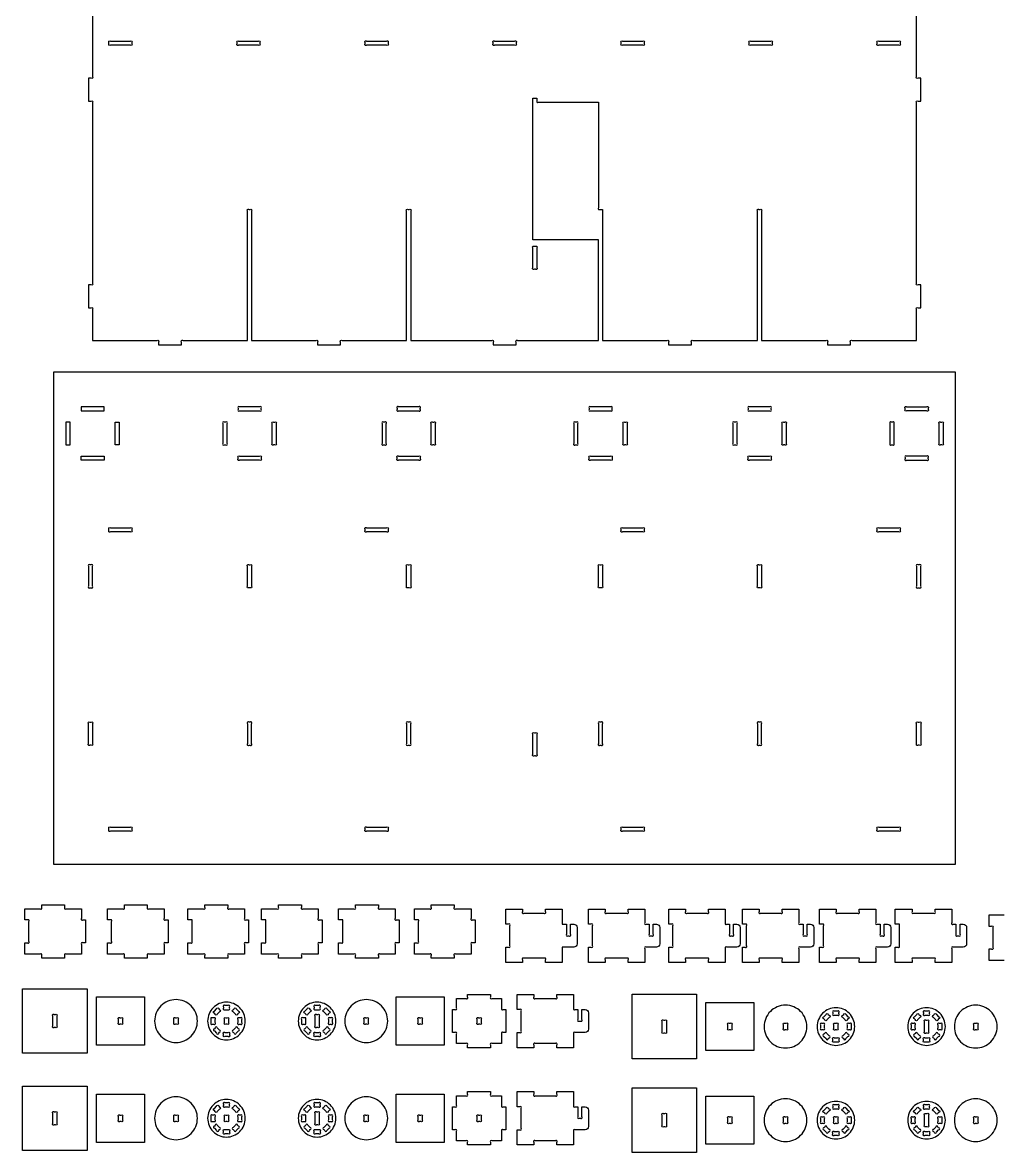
# Model space of a CAD drawing. Extents: x 8501 to 11256, y 293 to 1807.
# Drawn here: x 8501 to 9217, y 293 to 1120 of the extents above; entities that cross this region are included whole.
import ezdxf

# ---------------------------------------------------------------- set-up
doc = ezdxf.new("R2010")
doc.units = 0
doc.header["$MEASUREMENT"] = 0
doc.layers.add('LAYER_1', color=18, linetype='CONTINUOUS')

msp = doc.modelspace()

# ---------------------------------------------------------------- linework, layer by layer
at = {"layer": 'LAYER_1'}
for points in [[(8552.19, 1163.79), (8552.19, 1080.17, -1), (8551.13, 1079.11), (8549.19, 1079.11), (8549.19, 1062.31), (8551.13, 1062.31, -1), (8552.19, 1061.25), (8552.19, 928.97, -1), (8551.13, 927.91), (8549.19, 927.91), (8549.19, 911.11), (8551.13, 911.11, -1), (8552.19, 910.05), (8552.19, 887.11), (8599.43, 887.11, -1), (8600.49, 886.05), (8600.49, 884.11), (8617.29, 884.11), (8617.29, 886.05, -1), (8618.35, 887.11), (8665.59, 887.11), (8665.59, 982.05, -1), (8666.65, 983.11), (8667.53, 983.11, -1), (8668.59, 982.05), (8668.59, 887.11), (8715.83, 887.11, -1), (8716.89, 886.05), (8716.89, 884.11), (8733.69, 884.11), (8733.69, 886.05, -1), (8734.75, 887.11), (8781.99, 887.11), (8781.99, 982.05, -1), (8783.05, 983.11), (8783.93, 983.11, -1), (8784.99, 982.05), (8784.99, 887.11), (8844.23, 887.11, -1), (8845.29, 886.05), (8845.29, 884.11), (8862.09, 884.11), (8862.09, 886.05, -1), (8863.15, 887.11), (8922.39, 887.11), (8922.39, 960.86), (8874.39, 960.86), (8874.39, 1064.5), (8877.39, 1064.5), (8877.39, 1062.56, 1), (8878.45, 1061.5), (8922.39, 1061.5), (8922.39, 984.17, 1), (8923.45, 983.11), (8925.39, 983.11), (8925.39, 887.11), (8972.63, 887.11, -1), (8973.69, 886.05), (8973.69, 884.11), (8990.49, 884.11), (8990.49, 886.05, -1), (8991.55, 887.11), (9038.79, 887.11), (9038.79, 982.05, -1), (9039.85, 983.11), (9040.73, 983.11, -1), (9041.79, 982.05), (9041.79, 887.11), (9089.03, 887.11, -1), (9090.09, 886.05), (9090.09, 884.11), (9106.89, 884.11), (9106.89, 886.05, -1), (9107.95, 887.11), (9155.19, 887.11), (9155.19, 910.05, -1), (9156.25, 911.11), (9158.19, 911.11), (9158.19, 927.91), (9156.25, 927.91, -1), (9155.19, 928.97), (9155.19, 1061.25, -1), (9156.25, 1062.31), (9158.19, 1062.31), (9158.19, 1079.11), (9156.25, 1079.11, -1), (9155.19, 1080.17), (9155.19, 1162.73, 1)], [(9219.3, 466.86), (9208.06, 466.86), (9208.06, 458.75), (9210, 458.75, -1), (9211.06, 457.69), (9211.06, 443.02, -1), (9210, 441.95), (9208.06, 441.95), (9208.06, 433.85), (9219.3, 433.85, -1)]]:
    msp.add_lwpolyline(points, format="xyb", dxfattribs=at)
for points in [[(8565.25, 1106.11), (8579.93, 1106.11, -1), (8580.99, 1105.05), (8580.99, 1104.17, -1), (8579.93, 1103.11), (8565.25, 1103.11, -1), (8564.19, 1104.17), (8564.19, 1105.05, -1)], [(8673.63, 1103.11), (8658.95, 1103.11, -1), (8657.89, 1104.17), (8657.89, 1105.05, -1), (8658.95, 1106.11), (8673.63, 1106.11, -1), (8674.69, 1105.05), (8674.69, 1104.17, -1)], [(8752.65, 1106.11), (8767.33, 1106.11, -1), (8768.39, 1105.05), (8768.39, 1104.17, -1), (8767.33, 1103.11), (8752.65, 1103.11, -1), (8751.59, 1104.17), (8751.59, 1105.05, -1)], [(8846.35, 1106.11), (8861.03, 1106.11, -1), (8862.09, 1105.05), (8862.09, 1104.17, -1), (8861.03, 1103.11), (8846.35, 1103.11, -1), (8845.29, 1104.17), (8845.29, 1105.05, -1)], [(8940.05, 1106.11), (8954.73, 1106.11, -1), (8955.79, 1105.05), (8955.79, 1104.17, -1), (8954.73, 1103.11), (8940.05, 1103.11, -1), (8938.99, 1104.17), (8938.99, 1105.05, -1)], [(9033.75, 1106.11), (9048.43, 1106.11, -1), (9049.49, 1105.05), (9049.49, 1104.17, -1), (9048.43, 1103.11), (9033.75, 1103.11, -1), (9032.69, 1104.17), (9032.69, 1105.05, -1)], [(9127.45, 1106.11), (9142.13, 1106.11, -1), (9143.19, 1105.05), (9143.19, 1104.17, -1), (9142.13, 1103.11), (9127.45, 1103.11, -1), (9126.39, 1104.17), (9126.39, 1105.05, -1)], [(8877.39, 955), (8877.39, 940.32, -1), (8876.33, 939.26), (8875.45, 939.26, -1), (8874.39, 940.32), (8874.39, 955, -1), (8875.45, 956.06), (8876.33, 956.06, -1)], [(8674.43, 838.63), (8659.75, 838.63, 1), (8658.69, 837.57), (8658.69, 836.69, 1), (8659.75, 835.63), (8674.43, 835.63, 1), (8675.49, 836.69), (8675.49, 837.57, 1)], [(8776.15, 835.63), (8790.83, 835.63, 1), (8791.89, 836.69), (8791.89, 837.57, 1), (8790.83, 838.63), (8776.15, 838.63, 1), (8775.09, 837.57), (8775.09, 836.69, 1)], [(8916.55, 835.63), (8931.23, 835.63, 1), (8932.29, 836.69), (8932.29, 837.57, 1), (8931.23, 838.63), (8916.55, 838.63, 1), (8915.49, 837.57), (8915.49, 836.69, 1)], [(9047.63, 838.63), (9032.95, 838.63, 1), (9031.89, 837.57), (9031.89, 836.69, 1), (9032.95, 835.63), (9047.63, 835.63, 1), (9048.69, 836.69), (9048.69, 837.57, 1)], [(9147.85, 838.63), (9162.53, 838.63, -1), (9163.59, 837.57), (9163.59, 836.69, -1), (9162.53, 835.63), (9147.85, 835.63, -1), (9146.79, 836.69), (9146.79, 837.57, -1)], [(8647.58, 826.46), (8647.58, 811.78, 1), (8648.64, 810.72), (8649.52, 810.72, 1), (8650.58, 811.78), (8650.58, 826.46, 1), (8649.52, 827.52), (8648.64, 827.52, 1)], [(8686.6, 826.46), (8686.6, 811.78, -1), (8685.54, 810.72), (8684.66, 810.72, -1), (8683.6, 811.78), (8683.6, 826.46, -1), (8684.66, 827.52), (8685.54, 827.52, -1)], [(8763.98, 826.46), (8763.98, 811.78, 1), (8765.04, 810.72), (8765.92, 810.72, 1), (8766.98, 811.78), (8766.98, 826.46, 1), (8765.92, 827.52), (8765.04, 827.52, 1)], [(8803, 826.46), (8803, 811.78, -1), (8801.94, 810.72), (8801.06, 810.72, -1), (8800, 811.78), (8800, 826.46, -1), (8801.06, 827.52), (8801.94, 827.52, -1)], [(8904.38, 826.46), (8904.38, 811.78, 1), (8905.44, 810.72), (8906.32, 810.72, 1), (8907.38, 811.78), (8907.38, 826.46, 1), (8906.32, 827.52), (8905.44, 827.52, 1)], [(8943.4, 826.46), (8943.4, 811.78, -1), (8942.34, 810.72), (8941.46, 810.72, -1), (8940.4, 811.78), (8940.4, 826.46, -1), (8941.46, 827.52), (8942.34, 827.52, -1)], [(9020.78, 826.46), (9020.78, 811.78, 1), (9021.84, 810.72), (9022.72, 810.72, 1), (9023.78, 811.78), (9023.78, 826.46, 1), (9022.72, 827.52), (9021.84, 827.52, 1)], [(9059.8, 826.46), (9059.8, 811.78, -1), (9058.74, 810.72), (9057.86, 810.72, -1), (9056.8, 811.78), (9056.8, 826.46, -1), (9057.86, 827.52), (9058.74, 827.52, -1)], [(9135.68, 826.46), (9135.68, 811.78, 1), (9136.74, 810.72), (9137.62, 810.72, 1), (9138.68, 811.78), (9138.68, 826.46, 1), (9137.62, 827.52), (9136.74, 827.52, 1)], [(9174.7, 826.46), (9174.7, 811.78, -1), (9173.64, 810.72), (9172.76, 810.72, -1), (9171.7, 811.78), (9171.7, 826.46, -1), (9172.76, 827.52), (9173.64, 827.52, -1)], [(8659.75, 802.61), (8674.43, 802.61, -1), (8675.49, 801.55), (8675.49, 800.67, -1), (8674.43, 799.61), (8659.75, 799.61, -1), (8658.69, 800.67), (8658.69, 801.55, -1)], [(8790.83, 799.61), (8776.15, 799.61, -1), (8775.09, 800.67), (8775.09, 801.55, -1), (8776.15, 802.61), (8790.83, 802.61, -1), (8791.89, 801.55), (8791.89, 800.67, -1)], [(8916.55, 802.61), (8931.23, 802.61, -1), (8932.29, 801.55), (8932.29, 800.67, -1), (8931.23, 799.61), (8916.55, 799.61, -1), (8915.49, 800.67), (8915.49, 801.55, -1)], [(9047.63, 799.61), (9032.95, 799.61, -1), (9031.89, 800.67), (9031.89, 801.55, -1), (9032.95, 802.61), (9047.63, 802.61, -1), (9048.69, 801.55), (9048.69, 800.67, -1)], [(9162.53, 802.61), (9147.85, 802.61, 1), (9146.79, 801.55), (9146.79, 800.67, 1), (9147.85, 799.61), (9162.53, 799.61, 1), (9163.59, 800.67), (9163.59, 801.55, 1)], [(8579.93, 747.12), (8565.25, 747.12, -1), (8564.19, 748.18), (8564.19, 749.06, -1), (8565.25, 750.12), (8579.93, 750.12, -1), (8580.99, 749.06), (8580.99, 748.18, -1)], [(8752.65, 750.12), (8767.33, 750.12, -1), (8768.39, 749.06), (8768.39, 748.18, -1), (8767.33, 747.12), (8752.65, 747.12, -1), (8751.59, 748.18), (8751.59, 749.06, -1)], [(8940.05, 750.12), (8954.73, 750.12, -1), (8955.79, 749.06), (8955.79, 748.18, -1), (8954.73, 747.12), (8940.05, 747.12, -1), (8938.99, 748.18), (8938.99, 749.06, -1)], [(9142.13, 747.12), (9127.45, 747.12, -1), (9126.39, 748.18), (9126.39, 749.06, -1), (9127.45, 750.12), (9142.13, 750.12, -1), (9143.19, 749.06), (9143.19, 748.18, -1)], [(8549.19, 722.06), (8549.19, 707.38, 1), (8550.25, 706.32), (8551.13, 706.32, 1), (8552.19, 707.38), (8552.19, 722.06, 1), (8551.13, 723.12), (8550.25, 723.12, 1)], [(8668.59, 722.06), (8668.59, 707.38, -1), (8667.53, 706.32), (8666.65, 706.32, -1), (8665.59, 707.38), (8665.59, 722.06, -1), (8666.65, 723.12), (8667.53, 723.12, -1)], [(8784.99, 722.06), (8784.99, 707.38, -1), (8783.93, 706.32), (8783.05, 706.32, -1), (8781.99, 707.38), (8781.99, 722.06, -1), (8783.05, 723.12), (8783.93, 723.12, -1)], [(8925.39, 722.06), (8925.39, 707.38, -1), (8924.33, 706.32), (8923.45, 706.32, -1), (8922.39, 707.38), (8922.39, 722.06, -1), (8923.45, 723.12), (8924.33, 723.12, -1)], [(9040.73, 706.32), (9039.85, 706.32, -1), (9038.79, 707.38), (9038.79, 722.06, -1), (9039.85, 723.12), (9040.73, 723.12, -1), (9041.79, 722.06), (9041.79, 707.38, -1)], [(9155.19, 722.06), (9155.19, 707.38, 1), (9156.25, 706.32), (9157.13, 706.32, 1), (9158.19, 707.38), (9158.19, 722.06, 1), (9157.13, 723.12), (9156.25, 723.12, 1)], [(8552.19, 606.86), (8552.19, 592.18, -1), (8551.13, 591.12), (8550.25, 591.12, -1), (8549.19, 592.18), (8549.19, 606.86, -1), (8550.25, 607.92), (8551.13, 607.92, -1)], [(8665.59, 606.86), (8665.59, 592.18, 1), (8666.65, 591.12), (8667.53, 591.12, 1), (8668.59, 592.18), (8668.59, 606.86, 1), (8667.53, 607.92), (8666.65, 607.92, 1)], [(8781.99, 606.86), (8781.99, 592.18, 1), (8783.05, 591.12), (8783.93, 591.12, 1), (8784.99, 592.18), (8784.99, 606.86, 1), (8783.93, 607.92), (8783.05, 607.92, 1)], [(8922.39, 606.86), (8922.39, 592.18, 1), (8923.45, 591.12), (8924.33, 591.12, 1), (8925.39, 592.18), (8925.39, 606.86, 1), (8924.33, 607.92), (8923.45, 607.92, 1)], [(9038.79, 606.86), (9038.79, 592.18, 1), (9039.85, 591.12), (9040.73, 591.12, 1), (9041.79, 592.18), (9041.79, 606.86, 1), (9040.73, 607.92), (9039.85, 607.92, 1)], [(9158.19, 606.86), (9158.19, 592.18, -1), (9157.13, 591.12), (9156.25, 591.12, -1), (9155.19, 592.18), (9155.19, 606.86, -1), (9156.25, 607.92), (9157.13, 607.92, -1)], [(8877.39, 599.01), (8877.39, 584.33, -1), (8876.33, 583.27), (8875.45, 583.27, -1), (8874.39, 584.33), (8874.39, 599.01, -1), (8875.45, 600.07), (8876.33, 600.07, -1)], [(8565.25, 531.12), (8579.93, 531.12, -1), (8580.99, 530.06), (8580.99, 529.18, -1), (8579.93, 528.12), (8565.25, 528.12, -1), (8564.19, 529.18), (8564.19, 530.06, -1)], [(8752.65, 531.12), (8767.33, 531.12, -1), (8768.39, 530.06), (8768.39, 529.18, -1), (8767.33, 528.12), (8752.65, 528.12, -1), (8751.59, 529.18), (8751.59, 530.06, -1)], [(8940.05, 531.12), (8954.73, 531.12, -1), (8955.79, 530.06), (8955.79, 529.18, -1), (8954.73, 528.12), (8940.05, 528.12, -1), (8938.99, 529.18), (8938.99, 530.06, -1)], [(9127.45, 531.12), (9142.13, 531.12, -1), (9143.19, 530.06), (9143.19, 529.18, -1), (9142.13, 528.12), (9127.45, 528.12, -1), (9126.39, 529.18), (9126.39, 530.06, -1)], [(8502.64, 446.46), (8504.58, 446.46, 1), (8505.64, 447.52), (8505.64, 462.19, 1), (8504.58, 463.26), (8502.64, 463.26), (8502.64, 471.36), (8513.88, 471.36, 1), (8514.94, 472.42), (8514.94, 474.36), (8531.74, 474.36), (8531.74, 472.42, 1), (8532.8, 471.36), (8544.04, 471.36), (8544.04, 464.32, 1), (8545.1, 463.26), (8547.04, 463.26), (8547.04, 446.46), (8545.1, 446.46, 1), (8544.04, 445.39), (8544.04, 438.35), (8532.8, 438.35, 1), (8531.74, 437.29), (8531.74, 435.35), (8514.94, 435.35), (8514.94, 437.29, 1), (8513.88, 438.35), (8502.64, 438.35)], [(8563.14, 446.46), (8565.08, 446.46, 1), (8566.14, 447.52), (8566.14, 462.19, 1), (8565.08, 463.26), (8563.14, 463.26), (8563.14, 471.36), (8574.38, 471.36, 1), (8575.44, 472.42), (8575.44, 474.36), (8592.24, 474.36), (8592.24, 472.42, 1), (8593.3, 471.36), (8604.54, 471.36), (8604.54, 464.32, 1), (8605.6, 463.26), (8607.54, 463.26), (8607.54, 446.46), (8605.6, 446.46, 1), (8604.54, 445.39), (8604.54, 438.35), (8593.3, 438.35, 1), (8592.24, 437.29), (8592.24, 435.35), (8575.44, 435.35), (8575.44, 437.29, 1), (8574.38, 438.35), (8563.14, 438.35)], [(8621.98, 446.46), (8623.92, 446.46, 1), (8624.98, 447.52), (8624.98, 462.19, 1), (8623.92, 463.26), (8621.98, 463.26), (8621.98, 471.36), (8633.22, 471.36, 1), (8634.28, 472.42), (8634.28, 474.36), (8651.08, 474.36), (8651.08, 472.42, 1), (8652.15, 471.36), (8663.38, 471.36), (8663.38, 464.32, 1), (8664.45, 463.26), (8666.38, 463.26), (8666.38, 446.46), (8664.45, 446.46, 1), (8663.38, 445.39), (8663.38, 438.35), (8652.15, 438.35, 1), (8651.08, 437.29), (8651.08, 435.35), (8634.28, 435.35), (8634.28, 437.29, 1), (8633.22, 438.35), (8621.98, 438.35)], [(8675.85, 446.46), (8677.79, 446.46, 1), (8678.85, 447.52), (8678.85, 462.19, 1), (8677.79, 463.26), (8675.85, 463.26), (8675.85, 471.36), (8687.09, 471.36, 1), (8688.15, 472.42), (8688.15, 474.36), (8704.95, 474.36), (8704.95, 472.42, 1), (8706.02, 471.36), (8717.25, 471.36), (8717.25, 464.32, 1), (8718.32, 463.26), (8720.25, 463.26), (8720.25, 446.46), (8718.32, 446.46, 1), (8717.25, 445.39), (8717.25, 438.35), (8706.02, 438.35, 1), (8704.95, 437.29), (8704.95, 435.35), (8688.15, 435.35), (8688.15, 437.29, 1), (8687.09, 438.35), (8675.85, 438.35)], [(8732.21, 446.46), (8734.15, 446.46, 1), (8735.21, 447.52), (8735.21, 462.19, 1), (8734.15, 463.26), (8732.21, 463.26), (8732.21, 471.36), (8743.45, 471.36, 1), (8744.51, 472.42), (8744.51, 474.36), (8761.31, 474.36), (8761.31, 472.42, 1), (8762.37, 471.36), (8773.61, 471.36), (8773.61, 464.32, 1), (8774.67, 463.26), (8776.61, 463.26), (8776.61, 446.46), (8774.67, 446.46, 1), (8773.61, 445.39), (8773.61, 438.35), (8762.37, 438.35, 1), (8761.31, 437.29), (8761.31, 435.35), (8744.51, 435.35), (8744.51, 437.29, 1), (8743.45, 438.35), (8732.21, 438.35)], [(8787.74, 446.46), (8789.68, 446.46, 1), (8790.74, 447.52), (8790.74, 462.19, 1), (8789.68, 463.26), (8787.74, 463.26), (8787.74, 471.36), (8798.98, 471.36, 1), (8800.04, 472.42), (8800.04, 474.36), (8816.84, 474.36), (8816.84, 472.42, 1), (8817.9, 471.36), (8829.14, 471.36), (8829.14, 464.32, 1), (8830.2, 463.26), (8832.14, 463.26), (8832.14, 446.46), (8830.2, 446.46, 1), (8829.14, 445.39), (8829.14, 438.35), (8817.9, 438.35, 1), (8816.84, 437.29), (8816.84, 435.35), (8800.04, 435.35), (8800.04, 437.29, 1), (8798.98, 438.35), (8787.74, 438.35)], [(8898.87, 460.12), (8898.87, 452.79, 1), (8899.93, 451.72), (8900.81, 451.72, 1), (8901.87, 452.79), (8901.87, 460.12), (8904.27, 460.12, -0.414214), (8906.67, 457.72), (8906.67, 445.72, -0.414214), (8904.27, 443.32), (8895.87, 443.32), (8895.87, 432.22), (8883.57, 432.22), (8883.57, 434.16, 1), (8882.51, 435.22), (8867.83, 435.22, 1), (8866.77, 434.16), (8866.77, 432.22), (8854.47, 432.22), (8854.47, 443.32), (8856.41, 443.32, 1), (8857.47, 444.39), (8857.47, 459.06, 1), (8856.41, 460.12), (8854.47, 460.12), (8854.47, 471.23), (8866.77, 471.23), (8866.77, 469.29, 1), (8867.83, 468.23), (8882.51, 468.23, 1), (8883.57, 469.29), (8883.57, 471.23), (8895.87, 471.23), (8895.87, 460.12)], [(8956.37, 471.23), (8956.37, 461.19, 1), (8957.43, 460.12), (8959.37, 460.12), (8959.37, 452.79, 1), (8960.43, 451.72), (8961.31, 451.72, 1), (8962.37, 452.79), (8962.37, 460.12), (8964.77, 460.12, -0.414214), (8967.17, 457.72), (8967.17, 445.72, -0.414214), (8964.77, 443.32), (8957.43, 443.32, 1), (8956.37, 442.26), (8956.37, 432.22), (8944.07, 432.22), (8944.07, 434.16, 1), (8943.01, 435.22), (8928.33, 435.22, 1), (8927.27, 434.16), (8927.27, 432.22), (8914.97, 432.22), (8914.97, 443.32), (8916.91, 443.32, 1), (8917.97, 444.39), (8917.97, 459.06, 1), (8916.91, 460.12), (8914.97, 460.12), (8914.97, 471.23), (8927.27, 471.23), (8927.27, 469.29, 1), (8928.33, 468.23), (8943.01, 468.23, 1), (8944.07, 469.29), (8944.07, 471.23)], [(9015.21, 471.23), (9015.21, 461.19, 1), (9016.27, 460.12), (9018.21, 460.12), (9018.21, 452.79, 1), (9019.27, 451.72), (9020.15, 451.72, 1), (9021.21, 452.79), (9021.21, 460.12), (9023.61, 460.12, -0.414214), (9026.01, 457.72), (9026.01, 445.72, -0.414214), (9023.61, 443.32), (9016.27, 443.32, 1), (9015.21, 442.26), (9015.21, 432.22), (9002.91, 432.22), (9002.91, 434.16, 1), (9001.85, 435.22), (8987.17, 435.22, 1), (8986.11, 434.16), (8986.11, 432.22), (8973.81, 432.22), (8973.81, 443.32), (8975.75, 443.32, 1), (8976.81, 444.39), (8976.81, 459.06, 1), (8975.75, 460.12), (8973.81, 460.12), (8973.81, 471.23), (8986.11, 471.23), (8986.11, 469.29, 1), (8987.17, 468.23), (9001.85, 468.23, 1), (9002.91, 469.29), (9002.91, 471.23)], [(9069.08, 471.23), (9069.08, 461.19, 1), (9070.14, 460.12), (9072.08, 460.12), (9072.08, 452.79, 1), (9073.14, 451.72), (9074.02, 451.72, 1), (9075.08, 452.79), (9075.08, 460.12), (9077.48, 460.12, -0.414214), (9079.88, 457.72), (9079.88, 445.72, -0.414214), (9077.48, 443.32), (9070.14, 443.32, 1), (9069.08, 442.26), (9069.08, 432.22), (9056.78, 432.22), (9056.78, 434.16, 1), (9055.72, 435.22), (9041.04, 435.22, 1), (9039.98, 434.16), (9039.98, 432.22), (9027.68, 432.22), (9027.68, 443.32), (9029.62, 443.32, 1), (9030.68, 444.39), (9030.68, 459.06, 1), (9029.62, 460.12), (9027.68, 460.12), (9027.68, 471.23), (9039.98, 471.23), (9039.98, 469.29, 1), (9041.04, 468.23), (9055.72, 468.23, 1), (9056.78, 469.29), (9056.78, 471.23)], [(9125.44, 471.23), (9125.44, 461.19, 1), (9126.5, 460.12), (9128.44, 460.12), (9128.44, 452.79, 1), (9129.5, 451.72), (9130.38, 451.72, 1), (9131.44, 452.79), (9131.44, 460.12), (9133.84, 460.12, -0.414214), (9136.24, 457.72), (9136.24, 445.72, -0.414214), (9133.84, 443.32), (9126.5, 443.32, 1), (9125.44, 442.26), (9125.44, 432.22), (9113.14, 432.22), (9113.14, 434.16, 1), (9112.08, 435.22), (9097.4, 435.22, 1), (9096.34, 434.16), (9096.34, 432.22), (9084.04, 432.22), (9084.04, 443.32), (9085.98, 443.32, 1), (9087.04, 444.39), (9087.04, 459.06, 1), (9085.98, 460.12), (9084.04, 460.12), (9084.04, 471.23), (9096.34, 471.23), (9096.34, 469.29, 1), (9097.4, 468.23), (9112.08, 468.23, 1), (9113.14, 469.29), (9113.14, 471.23)], [(9180.97, 471.23), (9180.97, 461.19, 1), (9182.03, 460.12), (9183.97, 460.12), (9183.97, 452.79, 1), (9185.03, 451.72), (9185.91, 451.72, 1), (9186.97, 452.79), (9186.97, 460.12), (9189.37, 460.12, -0.414214), (9191.77, 457.72), (9191.77, 445.72, -0.414214), (9189.37, 443.32), (9182.03, 443.32, 1), (9180.97, 442.26), (9180.97, 432.22), (9168.67, 432.22), (9168.67, 434.16, 1), (9167.61, 435.22), (9152.93, 435.22, 1), (9151.87, 434.16), (9151.87, 432.22), (9139.57, 432.22), (9139.57, 443.32), (9141.51, 443.32, 1), (9142.57, 444.39), (9142.57, 459.06, 1), (9141.51, 460.12), (9139.57, 460.12), (9139.57, 471.23), (9151.87, 471.23), (9151.87, 469.29, 1), (9152.93, 468.23), (9167.61, 468.23, 1), (9168.67, 469.29), (9168.67, 471.23)], [(8613.24, 405.01, 0.414214), (8597.57, 389.34, 0.414214), (8613.24, 373.67, 0.414214), (8628.9, 389.34, 0.414214)], [(8752.46, 405.01, 0.414214), (8736.79, 389.34, 0.414214), (8752.46, 373.67, 0.414214), (8768.13, 389.34, 0.414214)], [(8843.42, 408.85), (8843.42, 406.91, 1), (8844.48, 405.85), (8851.52, 405.85), (8851.52, 398.8, 1), (8852.58, 397.74), (8854.52, 397.74), (8854.52, 380.94), (8852.58, 380.94, 1), (8851.52, 379.88), (8851.52, 372.83), (8844.48, 372.83, 1), (8843.42, 371.77), (8843.42, 369.83), (8826.62, 369.83), (8826.62, 371.77, 1), (8825.56, 372.83), (8818.51, 372.83), (8818.51, 379.88, 1), (8817.45, 380.94), (8815.51, 380.94), (8815.51, 397.74), (8817.45, 397.74, 1), (8818.51, 398.8), (8818.51, 405.85), (8825.56, 405.85, 1), (8826.62, 406.91), (8826.62, 408.85)], [(8904.21, 408.85), (8904.21, 398.8, 1), (8905.27, 397.74), (8907.21, 397.74), (8907.21, 390.4, 1), (8908.27, 389.34), (8909.15, 389.34, 1), (8910.21, 390.4), (8910.21, 397.74), (8912.61, 397.74, -0.414214), (8915.01, 395.34), (8915.01, 383.34, -0.414214), (8912.61, 380.94), (8905.27, 380.94, 1), (8904.21, 379.88), (8904.21, 369.83), (8891.91, 369.83), (8891.91, 371.77, 1), (8890.85, 372.83), (8876.17, 372.83, 1), (8875.11, 371.77), (8875.11, 369.83), (8862.81, 369.83), (8862.81, 380.94), (8864.75, 380.94, 1), (8865.81, 382), (8865.81, 396.68, 1), (8864.75, 397.74), (8862.81, 397.74), (8862.81, 408.85), (8875.11, 408.85), (8875.11, 406.91, 1), (8876.17, 405.85), (8890.85, 405.85, 1), (8891.91, 406.91), (8891.91, 408.85)], [(8650.13, 403.09, 0.414214), (8636.39, 389.34, 0.414214), (8650.13, 375.59, 0.414214), (8663.88, 389.34, 0.414214)], [(8645.09, 396.06), (8643.42, 394.38, -1), (8641.92, 394.38), (8641.3, 395, -1), (8641.3, 396.5), (8642.97, 398.18, -1), (8644.47, 398.18), (8645.09, 397.56, -1)], [(8648.95, 397.65), (8651.32, 397.65, 1), (8652.38, 398.72), (8652.38, 399.59, 1), (8651.32, 400.65), (8648.95, 400.65, 1), (8647.89, 399.59), (8647.89, 398.72, 1)], [(8657.3, 398.18), (8658.97, 396.5, -1), (8658.97, 395), (8658.35, 394.38, -1), (8656.85, 394.38), (8655.18, 396.06, -1), (8655.18, 397.56), (8655.8, 398.18, -1)], [(8716.46, 403.09, 0.414214), (8702.71, 389.34, 0.414214), (8716.46, 375.59, 0.414214), (8730.21, 389.34, 0.414214)], [(8711.42, 396.06), (8709.74, 394.38, -1), (8708.24, 394.38), (8707.62, 395, -1), (8707.62, 396.5), (8709.3, 398.18, -1), (8710.8, 398.18), (8711.42, 397.56, -1)], [(8715.28, 397.65), (8717.64, 397.65, 1), (8718.7, 398.72), (8718.7, 399.59, 1), (8717.64, 400.65), (8715.28, 400.65, 1), (8714.22, 399.59), (8714.22, 398.72, 1)], [(8723.62, 398.18), (8725.3, 396.5, -1), (8725.3, 395), (8724.68, 394.38, -1), (8723.18, 394.38), (8721.5, 396.06, -1), (8721.5, 397.56), (8722.12, 398.18, -1)], [(9059.25, 400.96, 0.414214), (9043.58, 385.29, 0.414214), (9059.25, 369.62, 0.414214), (9074.92, 385.29, 0.414214)], [(9096.15, 399.04, 0.414214), (9082.4, 385.29, 0.414214), (9096.15, 371.54, 0.414214), (9109.89, 385.29, 0.414214)], [(9094.96, 393.61), (9097.33, 393.61, 1), (9098.39, 394.67), (9098.39, 395.55, 1), (9097.33, 396.61), (9094.96, 396.61, 1), (9093.9, 395.55), (9093.9, 394.67, 1)], [(9162.47, 399.04, 0.414214), (9148.72, 385.29, 0.414214), (9162.47, 371.54, 0.414214), (9176.22, 385.29, 0.414214)], [(9161.29, 393.61), (9163.66, 393.61, 1), (9164.72, 394.67), (9164.72, 395.55, 1), (9163.66, 396.61), (9161.29, 396.61, 1), (9160.23, 395.55), (9160.23, 394.67, 1)], [(9198.47, 400.96, 0.414214), (9182.8, 385.29, 0.414214), (9198.47, 369.62, 0.414214), (9214.14, 385.29, 0.414214)], [(8526.05, 393.08), (8526.05, 385.6, -1), (8524.99, 384.54), (8524.11, 384.54, -1), (8523.05, 385.6), (8523.05, 393.08, -1), (8524.11, 394.14), (8524.99, 394.14, -1)], [(8574.05, 390.68), (8574.05, 388, -1), (8572.99, 386.94), (8572.11, 386.94, -1), (8571.05, 388), (8571.05, 390.68, -1), (8572.11, 391.74), (8572.99, 391.74, -1)], [(8614.74, 390.68), (8614.74, 388, -1), (8613.68, 386.94), (8612.8, 386.94, -1), (8611.74, 388), (8611.74, 390.68, -1), (8612.8, 391.74), (8613.68, 391.74, -1)], [(8638.82, 390.52), (8638.82, 388.16, 1), (8639.88, 387.1), (8640.76, 387.1, 1), (8641.82, 388.16), (8641.82, 390.52, 1), (8640.76, 391.58), (8639.88, 391.58, 1)], [(8651.63, 390.68), (8651.63, 388, -1), (8650.57, 386.94), (8649.7, 386.94, -1), (8648.63, 388), (8648.63, 390.68, -1), (8649.7, 391.74), (8650.57, 391.74, -1)], [(8658.45, 390.52), (8658.45, 388.16, 1), (8659.51, 387.1), (8660.39, 387.1, 1), (8661.45, 388.16), (8661.45, 390.52, 1), (8660.39, 391.58), (8659.51, 391.58, 1)], [(8705.14, 390.52), (8705.14, 388.16, 1), (8706.21, 387.1), (8707.08, 387.1, 1), (8708.14, 388.16), (8708.14, 390.52, 1), (8707.08, 391.58), (8706.21, 391.58, 1)], [(8717.96, 393.08), (8717.96, 385.6, -1), (8716.9, 384.54), (8716.02, 384.54, -1), (8714.96, 385.6), (8714.96, 393.08, -1), (8716.02, 394.14), (8716.9, 394.14, -1)], [(8724.77, 390.52), (8724.77, 388.16, 1), (8725.84, 387.1), (8726.71, 387.1, 1), (8727.77, 388.16), (8727.77, 390.52, 1), (8726.71, 391.58), (8725.84, 391.58, 1)], [(8753.96, 390.68), (8753.96, 388, -1), (8752.9, 386.94), (8752.02, 386.94, -1), (8750.96, 388), (8750.96, 390.68, -1), (8752.02, 391.74), (8752.9, 391.74, -1)], [(8793.42, 390.68), (8793.42, 388, -1), (8792.36, 386.94), (8791.48, 386.94, -1), (8790.42, 388), (8790.42, 390.68, -1), (8791.48, 391.74), (8792.36, 391.74, -1)], [(8836.52, 390.68), (8836.52, 388, -1), (8835.46, 386.94), (8834.58, 386.94, -1), (8833.52, 388), (8833.52, 390.68, -1), (8834.58, 391.74), (8835.46, 391.74, -1)], [(8972.06, 389.03), (8972.06, 381.55, -1), (8971, 380.49), (8970.13, 380.49, -1), (8969.06, 381.55), (8969.06, 389.03, -1), (8970.13, 390.09), (8971, 390.09, -1)], [(9091.1, 392.01), (9089.43, 390.33, -1), (9087.93, 390.33), (9087.31, 390.96, -1), (9087.31, 392.46), (9088.98, 394.13, -1), (9090.48, 394.13), (9091.1, 393.51, -1)], [(9103.31, 394.13), (9104.98, 392.46, -1), (9104.98, 390.96), (9104.36, 390.33, -1), (9102.86, 390.33), (9101.19, 392.01, -1), (9101.19, 393.51), (9101.81, 394.13, -1)], [(9157.43, 392.01), (9155.76, 390.33, -1), (9154.26, 390.33), (9153.63, 390.96, -1), (9153.63, 392.46), (9155.31, 394.13, -1), (9156.81, 394.13), (9157.43, 393.51, -1)], [(9163.97, 389.03), (9163.97, 381.55, -1), (9162.91, 380.49), (9162.03, 380.49, -1), (9160.97, 381.55), (9160.97, 389.03, -1), (9162.03, 390.09), (9162.91, 390.09, -1)], [(9169.64, 394.13), (9171.31, 392.46, -1), (9171.31, 390.96), (9170.69, 390.33, -1), (9169.19, 390.33), (9167.51, 392.01, -1), (9167.51, 393.51), (9168.14, 394.13, -1)], [(8641.3, 382.18), (8642.97, 380.5, 1), (8644.47, 380.5), (8645.09, 381.12, 1), (8645.09, 382.62), (8643.42, 384.3, 1), (8641.92, 384.3), (8641.3, 383.68, 1)], [(8648.95, 381.02), (8651.32, 381.02, -1), (8652.38, 379.96), (8652.38, 379.09, -1), (8651.32, 378.02), (8648.95, 378.02, -1), (8647.89, 379.09), (8647.89, 379.96, -1)], [(8657.3, 380.5), (8658.97, 382.18, 1), (8658.97, 383.68), (8658.35, 384.3, 1), (8656.85, 384.3), (8655.18, 382.62, 1), (8655.18, 381.12), (8655.8, 380.5, 1)], [(8707.62, 382.18), (8709.3, 380.5, 1), (8710.8, 380.5), (8711.42, 381.12, 1), (8711.42, 382.62), (8709.74, 384.3, 1), (8708.24, 384.3), (8707.62, 383.68, 1)], [(8715.28, 381.02), (8717.64, 381.02, -1), (8718.7, 379.96), (8718.7, 379.09, -1), (8717.64, 378.02), (8715.28, 378.02, -1), (8714.22, 379.09), (8714.22, 379.96, -1)], [(8723.62, 380.5), (8725.3, 382.18, 1), (8725.3, 383.68), (8724.68, 384.3, 1), (8723.18, 384.3), (8721.5, 382.62, 1), (8721.5, 381.12), (8722.12, 380.5, 1)], [(9020.06, 386.63), (9020.06, 383.95, -1), (9019, 382.89), (9018.13, 382.89, -1), (9017.06, 383.95), (9017.06, 386.63, -1), (9018.13, 387.69), (9019, 387.69, -1)], [(9060.75, 386.63), (9060.75, 383.95, -1), (9059.69, 382.89), (9058.81, 382.89, -1), (9057.75, 383.95), (9057.75, 386.63, -1), (9058.81, 387.69), (9059.69, 387.69, -1)], [(9084.83, 386.48), (9084.83, 384.11, 1), (9085.89, 383.05), (9086.77, 383.05, 1), (9087.83, 384.11), (9087.83, 386.48, 1), (9086.77, 387.54), (9085.89, 387.54, 1)], [(9087.31, 378.13), (9088.98, 376.45, 1), (9090.48, 376.45), (9091.1, 377.08, 1), (9091.1, 378.58), (9089.43, 380.25, 1), (9087.93, 380.25), (9087.31, 379.63, 1)], [(9097.65, 386.63), (9097.65, 383.95, -1), (9096.59, 382.89), (9095.71, 382.89, -1), (9094.65, 383.95), (9094.65, 386.63, -1), (9095.71, 387.69), (9096.59, 387.69, -1)], [(9102.86, 380.25), (9101.19, 378.58, 1), (9101.19, 377.08), (9101.81, 376.45, 1), (9103.31, 376.45), (9104.98, 378.13, 1), (9104.98, 379.63), (9104.36, 380.25, 1)], [(9104.46, 386.48), (9104.46, 384.11, 1), (9105.52, 383.05), (9106.4, 383.05, 1), (9107.46, 384.11), (9107.46, 386.48, 1), (9106.4, 387.54), (9105.52, 387.54, 1)], [(9151.16, 386.48), (9151.16, 384.11, 1), (9152.22, 383.05), (9153.1, 383.05, 1), (9154.16, 384.11), (9154.16, 386.48, 1), (9153.1, 387.54), (9152.22, 387.54, 1)], [(9153.63, 378.13), (9155.31, 376.45, 1), (9156.81, 376.45), (9157.43, 377.08, 1), (9157.43, 378.58), (9155.76, 380.25, 1), (9154.26, 380.25), (9153.63, 379.63, 1)], [(9169.19, 380.25), (9167.51, 378.58, 1), (9167.51, 377.08), (9168.14, 376.45, 1), (9169.64, 376.45), (9171.31, 378.13, 1), (9171.31, 379.63), (9170.69, 380.25, 1)], [(9170.79, 386.48), (9170.79, 384.11, 1), (9171.85, 383.05), (9172.73, 383.05, 1), (9173.79, 384.11), (9173.79, 386.48, 1), (9172.73, 387.54), (9171.85, 387.54, 1)], [(9199.97, 386.63), (9199.97, 383.95, -1), (9198.91, 382.89), (9198.03, 382.89, -1), (9196.97, 383.95), (9196.97, 386.63, -1), (9198.03, 387.69), (9198.91, 387.69, -1)], [(9097.33, 373.98), (9094.96, 373.98, -1), (9093.9, 375.04), (9093.9, 375.92, -1), (9094.96, 376.98), (9097.33, 376.98, -1), (9098.39, 375.92), (9098.39, 375.04, -1)], [(9161.29, 376.98), (9163.66, 376.98, -1), (9164.72, 375.92), (9164.72, 375.04, -1), (9163.66, 373.98), (9161.29, 373.98, -1), (9160.23, 375.04), (9160.23, 375.92, -1)], [(8613.24, 333.85, 0.414214), (8597.57, 318.19, 0.414214), (8613.24, 302.52, 0.414214), (8628.9, 318.19, 0.414214)], [(8650.13, 331.93, 0.414214), (8636.39, 318.19, 0.414214), (8650.13, 304.44, 0.414214), (8663.88, 318.19, 0.414214)], [(8716.46, 331.93, 0.414214), (8702.71, 318.19, 0.414214), (8716.46, 304.44, 0.414214), (8730.21, 318.19, 0.414214)], [(8752.46, 333.85, 0.414214), (8736.79, 318.19, 0.414214), (8752.46, 302.52, 0.414214), (8768.13, 318.19, 0.414214)], [(8843.42, 337.69), (8843.42, 335.75, 1), (8844.48, 334.69), (8851.52, 334.69), (8851.52, 327.65, 1), (8852.58, 326.59), (8854.52, 326.59), (8854.52, 309.79), (8852.58, 309.79, 1), (8851.52, 308.73), (8851.52, 301.68), (8844.48, 301.68, 1), (8843.42, 300.62), (8843.42, 298.68), (8826.62, 298.68), (8826.62, 300.62, 1), (8825.56, 301.68), (8818.51, 301.68), (8818.51, 308.73, 1), (8817.45, 309.79), (8815.51, 309.79), (8815.51, 326.59), (8817.45, 326.59, 1), (8818.51, 327.65), (8818.51, 334.69), (8825.56, 334.69, 1), (8826.62, 335.75), (8826.62, 337.69)], [(8904.21, 337.69), (8904.21, 327.65, 1), (8905.27, 326.59), (8907.21, 326.59), (8907.21, 319.25, 1), (8908.27, 318.19), (8909.15, 318.19, 1), (8910.21, 319.25), (8910.21, 326.59), (8912.61, 326.59, -0.414214), (8915.01, 324.19), (8915.01, 312.19, -0.414214), (8912.61, 309.79), (8905.27, 309.79, 1), (8904.21, 308.73), (8904.21, 298.68), (8891.91, 298.68), (8891.91, 300.62, 1), (8890.85, 301.68), (8876.17, 301.68, 1), (8875.11, 300.62), (8875.11, 298.68), (8862.81, 298.68), (8862.81, 309.79), (8864.75, 309.79, 1), (8865.81, 310.85), (8865.81, 325.53, 1), (8864.75, 326.59), (8862.81, 326.59), (8862.81, 337.69), (8875.11, 337.69), (8875.11, 335.75, 1), (8876.17, 334.69), (8890.85, 334.69, 1), (8891.91, 335.75), (8891.91, 337.69)], [(9059.25, 332.49, 0.414214), (9043.58, 316.82, 0.414214), (9059.25, 301.16, 0.414214), (9074.92, 316.82, 0.414214)], [(9198.47, 332.49, 0.414214), (9182.8, 316.82, 0.414214), (9198.47, 301.16, 0.414214), (9214.14, 316.82, 0.414214)], [(8526.05, 321.93), (8526.05, 314.45, -1), (8524.99, 313.39), (8524.11, 313.39, -1), (8523.05, 314.45), (8523.05, 321.93, -1), (8524.11, 322.99), (8524.99, 322.99, -1)], [(8645.09, 324.9), (8643.42, 323.23, -1), (8641.92, 323.23), (8641.3, 323.85, -1), (8641.3, 325.35), (8642.97, 327.02, -1), (8644.47, 327.02), (8645.09, 326.4, -1)], [(8651.32, 329.5), (8648.95, 329.5, 1), (8647.89, 328.44), (8647.89, 327.56, 1), (8648.95, 326.5), (8651.32, 326.5, 1), (8652.38, 327.56), (8652.38, 328.44, 1)], [(8657.3, 327.02), (8658.97, 325.35, -1), (8658.97, 323.85), (8658.35, 323.23, -1), (8656.85, 323.23), (8655.18, 324.9, -1), (8655.18, 326.4), (8655.8, 327.02, -1)], [(8707.62, 325.35), (8709.3, 327.02, -1), (8710.8, 327.02), (8711.42, 326.4, -1), (8711.42, 324.9), (8709.74, 323.23, -1), (8708.24, 323.23), (8707.62, 323.85, -1)], [(8717.64, 329.5), (8715.28, 329.5, 1), (8714.22, 328.44), (8714.22, 327.56, 1), (8715.28, 326.5), (8717.64, 326.5, 1), (8718.7, 327.56), (8718.7, 328.44, 1)], [(8714.96, 314.45), (8714.96, 321.93, -1), (8716.02, 322.99), (8716.9, 322.99, -1), (8717.96, 321.93), (8717.96, 314.45, -1), (8716.9, 313.39), (8716.02, 313.39, -1)], [(8721.5, 326.4), (8722.12, 327.02, -1), (8723.62, 327.02), (8725.3, 325.35, -1), (8725.3, 323.85), (8724.68, 323.23, -1), (8723.18, 323.23), (8721.5, 324.9, -1)], [(9096.15, 330.57, 0.414214), (9082.4, 316.82, 0.414214), (9096.15, 303.08, 0.414214), (9109.89, 316.82, 0.414214)], [(9091.1, 323.54), (9089.43, 321.87, -1), (9087.93, 321.87), (9087.31, 322.49, -1), (9087.31, 323.99), (9088.98, 325.66, -1), (9090.48, 325.66), (9091.1, 325.04, -1)], [(9094.96, 325.14), (9097.33, 325.14, 1), (9098.39, 326.2), (9098.39, 327.08, 1), (9097.33, 328.14), (9094.96, 328.14, 1), (9093.9, 327.08), (9093.9, 326.2, 1)], [(9103.31, 325.66), (9104.98, 323.99, -1), (9104.98, 322.49), (9104.36, 321.87, -1), (9102.86, 321.87), (9101.19, 323.54, -1), (9101.19, 325.04), (9101.81, 325.66, -1)], [(9162.47, 330.57, 0.414214), (9148.72, 316.82, 0.414214), (9162.47, 303.08, 0.414214), (9176.22, 316.82, 0.414214)], [(9153.63, 323.99), (9155.31, 325.66, -1), (9156.81, 325.66), (9157.43, 325.04, -1), (9157.43, 323.54), (9155.76, 321.87, -1), (9154.26, 321.87), (9153.63, 322.49, -1)], [(9161.29, 325.14), (9163.66, 325.14, 1), (9164.72, 326.2), (9164.72, 327.08, 1), (9163.66, 328.14), (9161.29, 328.14, 1), (9160.23, 327.08), (9160.23, 326.2, 1)], [(9169.64, 325.66), (9171.31, 323.99, -1), (9171.31, 322.49), (9170.69, 321.87, -1), (9169.19, 321.87), (9167.51, 323.54, -1), (9167.51, 325.04), (9168.14, 325.66, -1)], [(8574.05, 319.53), (8574.05, 316.85, -1), (8572.99, 315.79), (8572.11, 315.79, -1), (8571.05, 316.85), (8571.05, 319.53, -1), (8572.11, 320.59), (8572.99, 320.59, -1)], [(8614.74, 319.53), (8614.74, 316.85, -1), (8613.68, 315.79), (8612.8, 315.79, -1), (8611.74, 316.85), (8611.74, 319.53, -1), (8612.8, 320.59), (8613.68, 320.59, -1)], [(8638.82, 319.37), (8638.82, 317, 1), (8639.88, 315.94), (8640.76, 315.94, 1), (8641.82, 317), (8641.82, 319.37, 1), (8640.76, 320.43), (8639.88, 320.43, 1)], [(8651.63, 319.53), (8651.63, 316.85, -1), (8650.57, 315.79), (8649.7, 315.79, -1), (8648.63, 316.85), (8648.63, 319.53, -1), (8649.7, 320.59), (8650.57, 320.59, -1)], [(8658.45, 319.37), (8658.45, 317, 1), (8659.51, 315.94), (8660.39, 315.94, 1), (8661.45, 317), (8661.45, 319.37, 1), (8660.39, 320.43), (8659.51, 320.43, 1)], [(8708.14, 317), (8708.14, 319.37, 1), (8707.08, 320.43), (8706.21, 320.43, 1), (8705.14, 319.37), (8705.14, 317, 1), (8706.21, 315.94), (8707.08, 315.94, 1)], [(8727.77, 317), (8727.77, 319.37, 1), (8726.71, 320.43), (8725.84, 320.43, 1), (8724.77, 319.37), (8724.77, 317, 1), (8725.84, 315.94), (8726.71, 315.94, 1)], [(8753.96, 319.53), (8753.96, 316.85, -1), (8752.9, 315.79), (8752.02, 315.79, -1), (8750.96, 316.85), (8750.96, 319.53, -1), (8752.02, 320.59), (8752.9, 320.59, -1)], [(8793.42, 319.53), (8793.42, 316.85, -1), (8792.36, 315.79), (8791.48, 315.79, -1), (8790.42, 316.85), (8790.42, 319.53, -1), (8791.48, 320.59), (8792.36, 320.59, -1)], [(8836.52, 319.53), (8836.52, 316.85, -1), (8835.46, 315.79), (8834.58, 315.79, -1), (8833.52, 316.85), (8833.52, 319.53, -1), (8834.58, 320.59), (8835.46, 320.59, -1)], [(8972.06, 320.56), (8972.06, 313.08, -1), (8971, 312.02), (8970.13, 312.02, -1), (8969.06, 313.08), (8969.06, 320.56, -1), (8970.13, 321.62), (8971, 321.62, -1)], [(9020.06, 318.16), (9020.06, 315.48, -1), (9019, 314.42), (9018.13, 314.42, -1), (9017.06, 315.48), (9017.06, 318.16, -1), (9018.13, 319.22), (9019, 319.22, -1)], [(9060.75, 318.16), (9060.75, 315.48, -1), (9059.69, 314.42), (9058.81, 314.42, -1), (9057.75, 315.48), (9057.75, 318.16, -1), (9058.81, 319.22), (9059.69, 319.22, -1)], [(9084.83, 318.01), (9084.83, 315.64, 1), (9085.89, 314.58), (9086.77, 314.58, 1), (9087.83, 315.64), (9087.83, 318.01, 1), (9086.77, 319.07), (9085.89, 319.07, 1)], [(9097.65, 318.16), (9097.65, 315.48, -1), (9096.59, 314.42), (9095.71, 314.42, -1), (9094.65, 315.48), (9094.65, 318.16, -1), (9095.71, 319.22), (9096.59, 319.22, -1)], [(9104.46, 318.01), (9104.46, 315.64, 1), (9105.52, 314.58), (9106.4, 314.58, 1), (9107.46, 315.64), (9107.46, 318.01, 1), (9106.4, 319.07), (9105.52, 319.07, 1)], [(9154.16, 315.64), (9154.16, 318.01, 1), (9153.1, 319.07), (9152.22, 319.07, 1), (9151.16, 318.01), (9151.16, 315.64, 1), (9152.22, 314.58), (9153.1, 314.58, 1)], [(9163.97, 320.56), (9163.97, 313.08, -1), (9162.91, 312.02), (9162.03, 312.02, -1), (9160.97, 313.08), (9160.97, 320.56, -1), (9162.03, 321.62), (9162.91, 321.62, -1)], [(9170.79, 318.01), (9170.79, 315.64, 1), (9171.85, 314.58), (9172.73, 314.58, 1), (9173.79, 315.64), (9173.79, 318.01, 1), (9172.73, 319.07), (9171.85, 319.07, 1)], [(9199.97, 318.16), (9199.97, 315.48, -1), (9198.91, 314.42), (9198.03, 314.42, -1), (9196.97, 315.48), (9196.97, 318.16, -1), (9198.03, 319.22), (9198.91, 319.22, -1)], [(8641.92, 313.14), (8641.3, 312.52, 1), (8641.3, 311.02), (8642.97, 309.35, 1), (8644.47, 309.35), (8645.09, 309.97, 1), (8645.09, 311.47), (8643.42, 313.14, 1)], [(8648.95, 309.87), (8651.32, 309.87, -1), (8652.38, 308.81), (8652.38, 307.93, -1), (8651.32, 306.87), (8648.95, 306.87, -1), (8647.89, 307.93), (8647.89, 308.81, -1)], [(8657.3, 309.35), (8658.97, 311.02, 1), (8658.97, 312.52), (8658.35, 313.14, 1), (8656.85, 313.14), (8655.18, 311.47, 1), (8655.18, 309.97), (8655.8, 309.35, 1)], [(8707.62, 311.02), (8709.3, 309.35, 1), (8710.8, 309.35), (8711.42, 309.97, 1), (8711.42, 311.47), (8709.74, 313.14, 1), (8708.24, 313.14), (8707.62, 312.52, 1)], [(8715.28, 309.87), (8717.64, 309.87, -1), (8718.7, 308.81), (8718.7, 307.93, -1), (8717.64, 306.87), (8715.28, 306.87, -1), (8714.22, 307.93), (8714.22, 308.81, -1)], [(8723.62, 309.35), (8725.3, 311.02, 1), (8725.3, 312.52), (8724.68, 313.14, 1), (8723.18, 313.14), (8721.5, 311.47, 1), (8721.5, 309.97), (8722.12, 309.35, 1)], [(9091.1, 310.11), (9089.43, 311.78, 1), (9087.93, 311.78), (9087.31, 311.16, 1), (9087.31, 309.66), (9088.98, 307.99, 1), (9090.48, 307.99), (9091.1, 308.61, 1)], [(9097.33, 305.51), (9094.96, 305.51, -1), (9093.9, 306.57), (9093.9, 307.45, -1), (9094.96, 308.51), (9097.33, 308.51, -1), (9098.39, 307.45), (9098.39, 306.57, -1)], [(9102.86, 311.78), (9101.19, 310.11, 1), (9101.19, 308.61), (9101.81, 307.99, 1), (9103.31, 307.99), (9104.98, 309.66, 1), (9104.98, 311.16), (9104.36, 311.78, 1)], [(9153.63, 309.66), (9155.31, 307.99, 1), (9156.81, 307.99), (9157.43, 308.61, 1), (9157.43, 310.11), (9155.76, 311.78, 1), (9154.26, 311.78), (9153.63, 311.16, 1)], [(9161.29, 308.51), (9163.66, 308.51, -1), (9164.72, 307.45), (9164.72, 306.57, -1), (9163.66, 305.51), (9161.29, 305.51, -1), (9160.23, 306.57), (9160.23, 307.45, -1)], [(9169.64, 307.99), (9171.31, 309.66, 1), (9171.31, 311.16), (9170.69, 311.78, 1), (9169.19, 311.78), (9167.51, 310.11, 1), (9167.51, 308.61), (9168.14, 307.99, 1)]]:
    msp.add_lwpolyline(points, format="xyb", close=True, dxfattribs=at)
for points in [[(8523.69, 864.12), (8523.69, 504.12), (9183.69, 504.12), (9183.69, 864.12)], [(8543.79, 835.63), (8560.59, 835.63), (8560.59, 838.63), (8543.79, 838.63)], [(8535.68, 827.52), (8532.68, 827.52), (8532.68, 810.72), (8535.68, 810.72)], [(8568.7, 827.52), (8571.7, 827.52), (8571.7, 810.72), (8568.7, 810.72)], [(8543.79, 802.61), (8560.59, 802.61), (8560.59, 799.61), (8543.79, 799.61)], [(8500.96, 365.75), (8500.96, 412.93), (8548.14, 412.93), (8548.14, 365.75)], [(8554.96, 371.75), (8554.96, 406.93), (8590.14, 406.93), (8590.14, 371.75)], [(8774.33, 371.75), (8774.33, 406.93), (8809.51, 406.93), (8809.51, 371.75)], [(8946.98, 361.7), (8946.98, 408.88), (8994.15, 408.88), (8994.15, 361.7)], [(9000.98, 367.7), (9000.98, 402.88), (9036.15, 402.88), (9036.15, 367.7)], [(8500.96, 294.6), (8500.96, 341.77), (8548.14, 341.77), (8548.14, 294.6)], [(8946.98, 293.24), (8946.98, 340.41), (8994.15, 340.41), (8994.15, 293.24)], [(8554.96, 300.6), (8554.96, 335.77), (8590.14, 335.77), (8590.14, 300.6)], [(8774.33, 300.6), (8774.33, 335.77), (8809.51, 335.77), (8809.51, 300.6)], [(9000.98, 299.24), (9000.98, 334.41), (9036.15, 334.41), (9036.15, 299.24)]]:
    msp.add_lwpolyline(points, close=True, dxfattribs=at)

doc.saveas('drawing.dxf')
